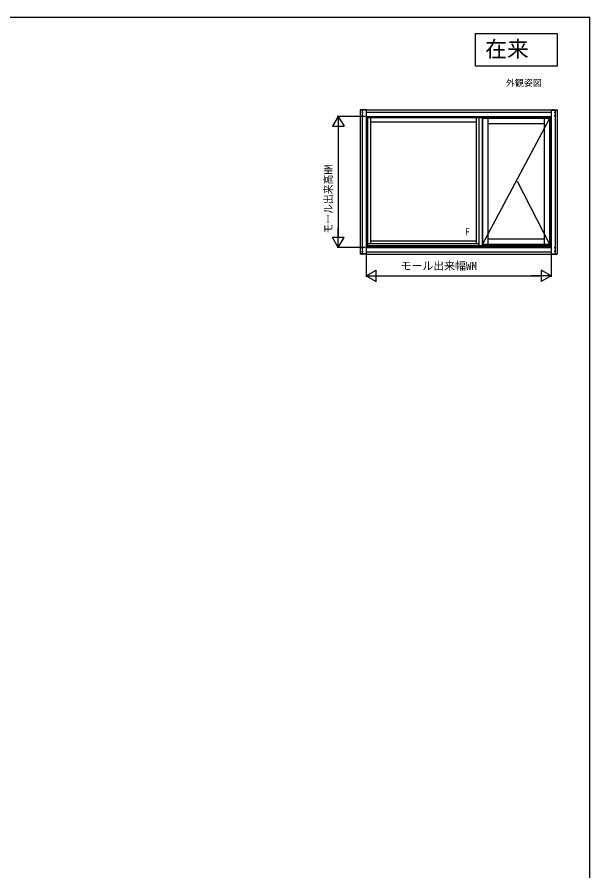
# Model space of a CAD drawing. Units: millimetres, scale not verified. Extents: x -525 to 525, y -783 to 779.
# Drawn here: x 0 to 525, y -35 to 747 of the extents above; entities that cross this region are included whole.
import ezdxf
from ezdxf.enums import TextEntityAlignment as Align

# ---------------------------------------------------------------- set-up
doc = ezdxf.new("R2010")
doc.units = ezdxf.units.MM
doc.header["$LTSCALE"] = 4
for name, color, linetype in [('0-1_USER1', 3, 'Continuous'), ('0-6_YKK_A1', 4, 'Continuous'), ('0-7_YKK_D', 6, 'Continuous'), ('0-8_YKK_ZWAK', 7, 'Continuous')]:
    doc.layers.add(name, color=color, linetype=linetype)
doc.styles.add('ＭＳ ゴシック', font='')
doc.styles.get('ＭＳ ゴシック').set_extended_font_data('MS Gothic')

msp = doc.modelspace()

# ---------------------------------------------------------------- linework, layer by layer
at = {"layer": '0-1_USER1'}
msp.add_lwpolyline([(420, 732.2), (495, 732.2), (495, 702.2), (420, 702.2)], close=True, dxfattribs=at)
at = {"layer": '0-6_YKK_A1'}
for p, q in [((314.4, 661.95), (314.4, 530.3)), ((316.25, 661.95), (314.45, 661.95)), ((316.251, 662.2), (314.451, 662.2)), ((316.17, 659.75), (317.146, 659.75)), ((316.25, 661.95), (316.35, 661.95)), ((316.251, 662.2), (316.451, 662.2)), ((316.4, 660.2), (316.322, 660.2)), ((316.322, 659.3), (316.4, 659.3)), ((316.4, 661.95), (316.4, 530.3)), ((316.4, 660.2), (316.4, 660.14)), ((316.4, 659.94), (316.4, 659.56)), ((316.4, 659.36), (316.4, 659.3)), ((319.8, 661.95), (316.45, 661.95)), ((319.799, 662.2), (316.451, 662.2)), ((316.75, 661.95), (316.75, 661.95)), ((317.649, 662.278), (317.649, 662.2)), ((317.709, 662.2), (317.649, 662.2)), ((318.289, 662.2), (317.909, 662.2)), ((318.099, 662.43), (318.099, 661.454)), ((318.549, 662.2), (318.489, 662.2)), ((318.549, 662.2), (318.549, 662.278)), ((319.8, 661.95), (319.9, 661.95)), ((319.9, 661.95), (319.899, 662.101)), ((319.9, 662.2), (319.9, 530.05)), ((319.9, 662.2), (489.5, 662.2)), ((319.9, 660.2), (489.5, 660.2)), ((489.5, 662.2), (489.5, 530.05)), ((489.5, 661.95), (489.501, 662.101)), ((489.6, 661.95), (489.5, 661.95)), ((489.6, 661.95), (492.95, 661.95)), ((489.601, 662.2), (492.949, 662.2)), ((490.851, 662.2), (490.851, 662.278)), ((490.851, 662.2), (490.911, 662.2)), ((491.111, 662.2), (491.491, 662.2)), ((491.301, 662.43), (491.301, 661.454)), ((491.691, 662.2), (491.751, 662.2)), ((491.751, 662.278), (491.751, 662.2)), ((493.23, 659.75), (492.254, 659.75)), ((492.65, 661.95), (492.65, 661.95)), ((493.149, 662.2), (492.949, 662.2)), ((493, 661.95), (493, 530.3)), ((493, 660.2), (493.078, 660.2)), ((493, 660.2), (493, 660.14)), ((493, 659.94), (493, 659.56)), ((493, 659.36), (493, 659.3)), ((493.078, 659.3), (493, 659.3)), ((493.15, 661.95), (493.05, 661.95)), ((493.149, 662.2), (494.949, 662.2)), ((493.15, 661.95), (494.95, 661.95)), ((495, 661.95), (495, 530.3)), ((316.17, 656.6), (317.146, 656.6)), ((316.4, 657.05), (316.322, 657.05)), ((316.322, 656.15), (316.4, 656.15)), ((316.4, 657.05), (316.4, 656.99)), ((316.4, 656.79), (316.4, 656.41)), ((316.4, 656.21), (316.4, 656.15)), ((319.9, 656.2), (489.5, 656.2)), ((320.7, 655.55), (320.7, 536.85)), ((321.1, 655.55), (321.1, 536.85)), ((488.3, 655.4), (321.1, 655.4)), ((488.3, 654.8), (321.1, 654.8)), ((423.3, 654.73), (321.1, 654.73)), ((323.8, 654.73), (323.8, 539.55)), ((420.6, 650.95), (323.8, 650.95)), ((420.6, 654.73), (420.6, 539.55)), ((423.3, 654.8), (423.3, 537.5)), ((426.1, 654.8), (426.1, 537.5)), ((426.6, 654.3), (426.6, 539.1)), ((487.8, 654.3), (426.6, 654.3)), ((487.8, 654.3), (426.6, 539.1)), ((431.4, 654.3), (431.4, 539.1)), ((483, 649.5), (431.4, 649.5)), ((483, 654.3), (483, 539.1)), ((487.8, 654.3), (487.8, 539.1)), ((488.3, 536.85), (488.3, 655.55)), ((493.23, 656.6), (492.254, 656.6)), ((493, 657.05), (493.078, 657.05)), ((493, 657.05), (493, 656.99)), ((493, 656.79), (493, 656.41)), ((493, 656.21), (493, 656.15)), ((493.078, 656.15), (493, 656.15)), ((458.2, 596.7), (487.8, 539.1)), ((323.8, 542.15), (420.6, 542.15)), ((431.4, 543.9), (483, 543.9)), ((316.17, 535.65), (317.146, 535.65)), ((316.17, 532.5), (317.146, 532.5)), ((316.322, 536.1), (316.4, 536.1)), ((316.4, 535.2), (316.322, 535.2)), ((316.322, 532.95), (316.4, 532.95)), ((316.4, 532.05), (316.322, 532.05)), ((316.4, 536.04), (316.4, 536.1)), ((316.4, 535.46), (316.4, 535.84)), ((316.4, 535.2), (316.4, 535.26)), ((316.4, 532.89), (316.4, 532.95)), ((316.4, 532.31), (316.4, 532.69)), ((316.4, 532.05), (316.4, 532.11)), ((319.9, 536.05), (489.5, 536.05)), ((319.9, 532.05), (489.5, 532.05)), ((488.7, 536.85), (320.7, 536.85)), ((423.3, 539.55), (321.1, 539.55)), ((423.3, 539.43), (321.1, 539.43)), ((488.3, 537.5), (321.1, 537.5)), ((488.3, 537.45), (321.1, 537.45)), ((488.3, 538.84), (426.1, 538.84)), ((426.6, 539.1), (487.8, 539.1)), ((493.23, 535.65), (492.254, 535.65)), ((493.23, 532.5), (492.254, 532.5)), ((493.078, 536.1), (493, 536.1)), ((493, 536.04), (493, 536.1)), ((493, 535.46), (493, 535.84)), ((493, 535.2), (493, 535.26)), ((493, 535.2), (493.078, 535.2)), ((493.078, 532.95), (493, 532.95)), ((493, 532.89), (493, 532.95)), ((493, 532.31), (493, 532.69)), ((493, 532.05), (493, 532.11)), ((493, 532.05), (493.078, 532.05)), ((316.25, 530.3), (314.45, 530.3)), ((316.251, 530.05), (314.451, 530.05)), ((316.25, 530.3), (316.35, 530.3)), ((316.251, 530.05), (316.451, 530.05)), ((319.8, 530.3), (316.45, 530.3)), ((319.799, 530.05), (316.451, 530.05)), ((316.75, 530.3), (316.75, 530.3)), ((319.8, 530.3), (319.9, 530.3)), ((319.9, 530.3), (319.899, 530.149)), ((319.9, 530.05), (489.5, 530.05)), ((489.5, 530.3), (489.501, 530.149)), ((489.6, 530.3), (489.5, 530.3)), ((489.6, 530.3), (492.95, 530.3)), ((489.601, 530.05), (492.949, 530.05)), ((492.65, 530.3), (492.65, 530.3)), ((493.149, 530.05), (492.949, 530.05)), ((493.15, 530.3), (493.05, 530.3)), ((493.149, 530.05), (494.949, 530.05)), ((493.15, 530.3), (494.95, 530.3))]:
    msp.add_line(p, q, dxfattribs=at)
for points in [[(314.351, 662.101), (314.35, 661.95), (314.45, 661.95)], [(316.351, 662.101), (316.35, 661.95), (316.45, 661.95)], [(493.049, 662.101), (493.05, 661.95), (492.95, 661.95)], [(495.049, 662.101), (495.05, 661.95), (494.95, 661.95)], [(488.7, 536.85), (488.7, 655.55), (320.7, 655.55)], [(314.351, 530.149), (314.35, 530.3), (314.45, 530.3)], [(316.351, 530.149), (316.35, 530.3), (316.45, 530.3)], [(493.049, 530.149), (493.05, 530.3), (492.95, 530.3)], [(495.049, 530.149), (495.05, 530.3), (494.95, 530.3)]]:
    msp.add_lwpolyline(points, dxfattribs=at)
for centre, radius, start, end in [((314.451, 662.1), 0.1, 90, 179.5), ((317.4, 659.75), 1.2, 159.64559, 200.35441), ((316.322, 660.15), 0.05, 90, 159.64559), ((316.322, 659.35), 0.05, 200.35441, 270), ((316.451, 662.1), 0.1, 90, 179.5), ((317.699, 662.278), 0.05, 110.35441, 180), ((318.099, 661.2), 1.2, 69.64559, 110.35441), ((318.499, 662.278), 0.05, 0, 69.64559), ((319.799, 662.1), 0.1, 0.5, 90), ((489.601, 662.1), 0.1, 90, 179.5), ((490.901, 662.278), 0.05, 110.35441, 180), ((491.301, 661.2), 1.2, 69.64559, 110.35441), ((491.701, 662.278), 0.05, 0, 69.64559), ((492.949, 662.1), 0.1, 0.5, 90), ((493.078, 660.15), 0.05, 20.35441, 90), ((493.078, 659.35), 0.05, 270, 339.64559), ((492, 659.75), 1.2, 339.64559, 20.35441), ((494.949, 662.1), 0.1, 0.5, 90), ((317.4, 656.6), 1.2, 159.64559, 200.35441), ((316.322, 657), 0.05, 90, 159.64559), ((316.322, 656.2), 0.05, 200.35441, 270), ((493.078, 657), 0.05, 20.35441, 90), ((493.078, 656.2), 0.05, 270, 339.64559), ((492, 656.6), 1.2, 339.64559, 20.35441), ((317.4, 535.65), 1.2, 159.64559, 200.35441), ((317.4, 532.5), 1.2, 159.64559, 200.35441), ((316.322, 536.05), 0.05, 90, 159.64559), ((316.322, 535.25), 0.05, 200.35441, 270), ((316.322, 532.9), 0.05, 90, 159.64559), ((316.322, 532.1), 0.05, 200.35441, 270), ((493.078, 536.05), 0.05, 20.35441, 90), ((493.078, 535.25), 0.05, 270, 339.64559), ((493.078, 532.9), 0.05, 20.35441, 90), ((493.078, 532.1), 0.05, 270, 339.64559), ((492, 535.65), 1.2, 339.64559, 20.35441), ((492, 532.5), 1.2, 339.64559, 20.35441), ((314.451, 530.15), 0.1, 180.5, 270), ((316.451, 530.15), 0.1, 180.5, 270), ((319.799, 530.15), 0.1, 270, 359.5), ((489.601, 530.15), 0.1, 180.5, 270), ((492.949, 530.15), 0.1, 270, 359.5), ((494.949, 530.15), 0.1, 270, 359.5)]:
    msp.add_arc(centre, radius, start, end, dxfattribs=at)
at = {"layer": '0-7_YKK_D'}
for p, q in [((294.4, 656.2), (289.15, 647.107)), ((318.9, 656.2), (293.4, 656.2)), ((294.4, 656.2), (299.65, 647.107)), ((294.4, 656.2), (294.4, 638.013)), ((289.15, 647.107), (299.65, 647.107)), ((294.4, 645.7), (294.4, 546.55)), ((294.4, 536.05), (294.4, 554.237)), ((294.4, 536.05), (289.15, 545.143)), ((299.65, 545.143), (289.15, 545.143)), ((294.4, 536.05), (299.65, 545.143)), ((318.9, 536.05), (293.4, 536.05)), ((319.9, 529.05), (319.9, 509.05)), ((489.5, 529.05), (489.5, 509.05)), ((319.9, 510.05), (328.993, 515.3)), ((319.9, 510.05), (328.993, 504.8)), ((319.9, 510.05), (338.087, 510.05)), ((328.993, 504.8), (328.993, 515.3)), ((330.4, 510.05), (479, 510.05)), ((489.5, 510.05), (471.313, 510.05)), ((489.5, 510.05), (480.407, 515.3)), ((480.407, 515.3), (480.407, 504.8)), ((489.5, 510.05), (480.407, 504.8))]:
    msp.add_line(p, q, dxfattribs=at)
at = {"layer": '0-8_YKK_ZWAK'}
msp.add_line((-525, 747.2), (525, 747.2), dxfattribs=at)
msp.add_lwpolyline([(-525, -782.8), (525, -782.8), (525, 747.2)], dxfattribs=at)

# ---------------------------------------------------------------- texts
at = {"layer": '0-1_USER1', "style": 'ＭＳ ゴシック'}
for s, height, p in [('在来', 14.66, (429, 706.2)), ('外観姿図', 5.865, (448, 682.2))]:
    msp.add_text(s, height=height, dxfattribs=at).set_placement(p, align=Align.BOTTOM_LEFT)
at = {"layer": '0-6_YKK_A1', "style": 'ＭＳ ゴシック'}
msp.add_text('F', height=6.598, dxfattribs=at).set_placement((410.423, 545.176), align=Align.BOTTOM_LEFT)
at = {"layer": '0-7_YKK_D', "style": 'ＭＳ ゴシック', "width": 0.9}
msp.add_text('モール出来高HM', height=7.331, rotation=90, dxfattribs=at).set_placement((291.093, 548.849), align=Align.BOTTOM_LEFT)
at = {"layer": '0-7_YKK_D', "style": 'ＭＳ ゴシック'}
msp.add_text('モール出来幅WM', height=7.331, dxfattribs=at).set_placement((351.433, 513.357), align=Align.BOTTOM_LEFT)

doc.saveas('drawing.dxf')
